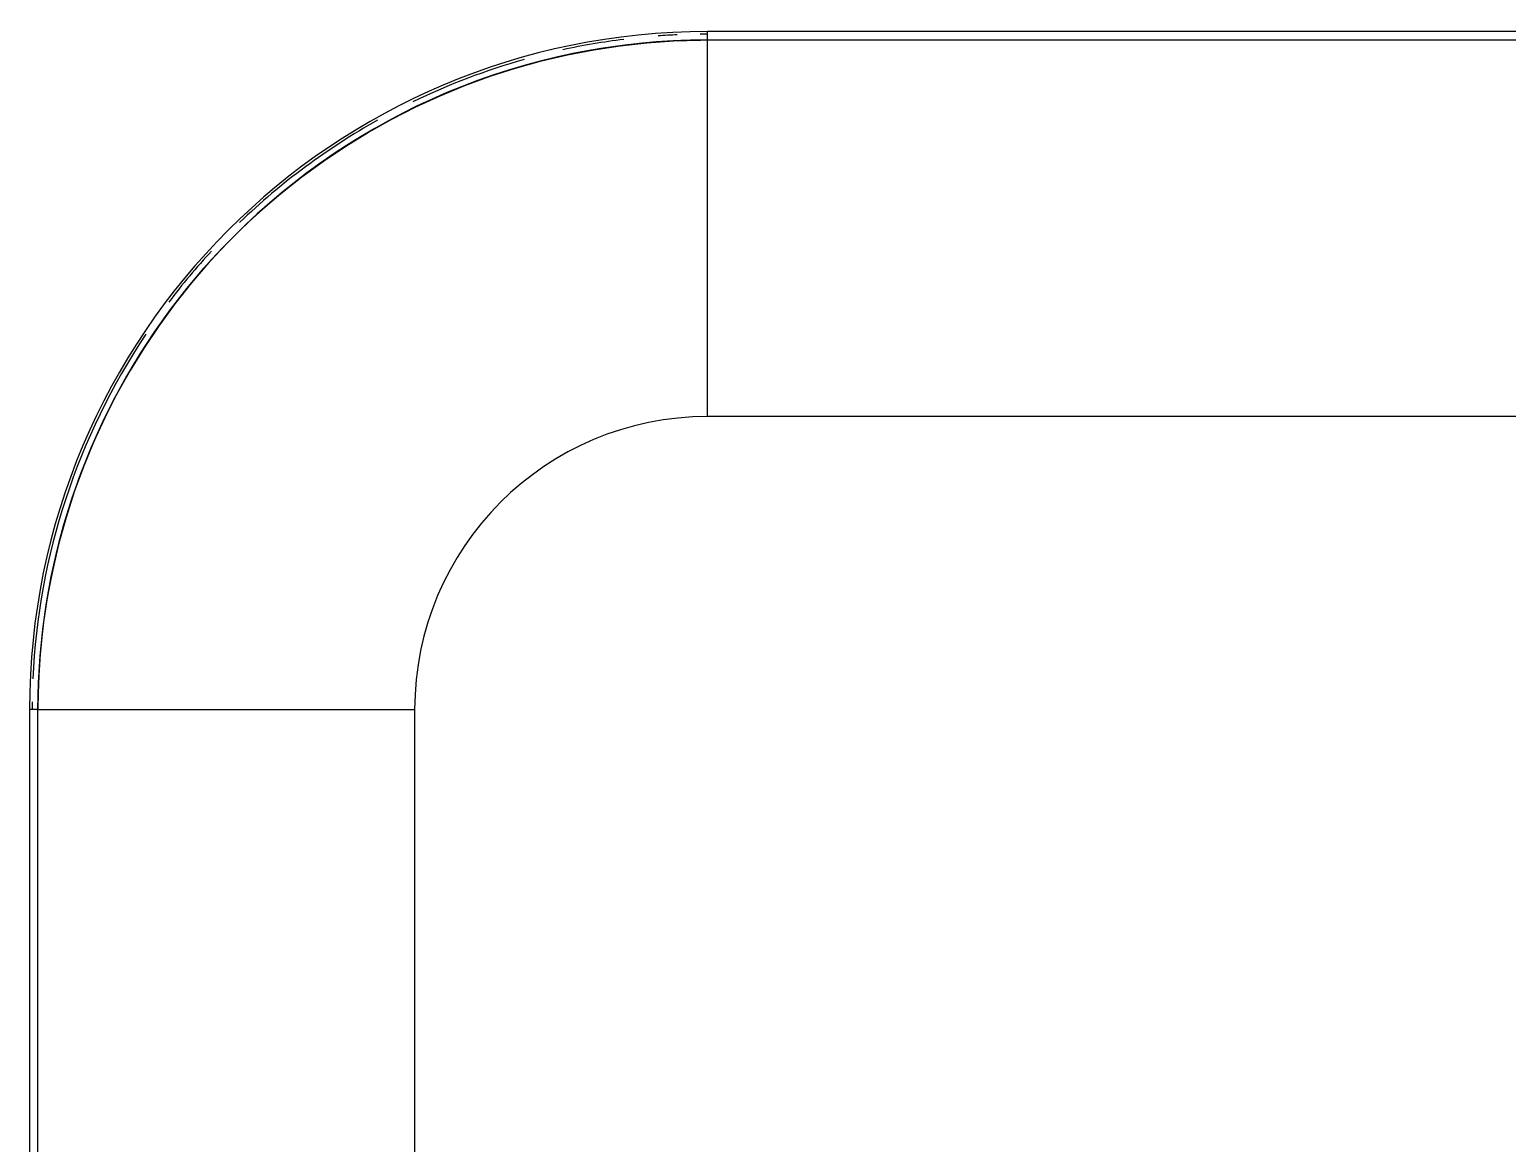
# Model space of a CAD drawing. Header units: millimetres. Extents: x -11245 to 8231, y -22520 to -3800.
# Drawn here: x -6880.6 to -6704.2, y -15380.4 to -15247.4 of the extents above; entities that cross this region are included whole.
import ezdxf

# ---------------------------------------------------------------- set-up
doc = ezdxf.new("R2010")
doc.units = ezdxf.units.MM
for name, color, linetype, lineweight in [('A-ANNO-DIMS', 211, 'Continuous', 9), ('A-ANNO-DIMS-75', 211, 'Continuous', 9), ('G-IMPT', 8, 'Continuous', 9)]:
    doc.layers.add(name, color=color, linetype=linetype, lineweight=lineweight)
doc.styles.add('@Arial Unicode MS', font='ARIALUNI.TTF', dxfattribs={"height": 150})
doc.dimstyles.new('CRT_-__Metros_-_Linha_de_chamada_3_5_mm', dxfattribs={"dimscale": 304.8, "dimtxt": 150.876728, "dimasz": 0.492126, "dimexe": 0.246063, "dimexo": 0.0625, "dimgap": 0.123031, "dimtad": 1, "dimlfac": 0.001, "dimrnd": 0.01, "dimzin": 0, "dimdsep": 46, "dimtxsty": '@Arial Unicode MS', "dimblk1": 'OBLIQUE', "dimblk2": 'OBLIQUE', "dimsah": 1, "dimcen": 0.09, "dimdle": 0.246063, "dimazin": 0, "dimtfac": 1, "dimtdec": 4, "dimtix": 1, "dimtmove": 0, "dimatfit": 3, "dimfxl": 1.476378, "dimfxlon": 1, "dimtvp": 1, "dimtolj": 1, "dimtzin": 0, "dimarcsym": 2})

# ---------------------------------------------------------------- blocks, each defined once
blk = doc.blocks.new('DIMBLOCK81-PONTOS ELÉTRICOS TÉRREO')
at = {"layer": 'A-ANNO-DIMS-75', "lineweight": 18}
for p, q in [((-6312.04, -13529.65), (-6387.04, -13454.65)), ((-6312.04, -13529.65), (-6237.04, -13604.65)), ((-6312.04, -16579.65), (-6387.04, -16504.65)), ((-6312.04, -16579.65), (-6237.04, -16654.65))]:
    blk.add_line(p, q, dxfattribs=at)
at = {"layer": 'A-ANNO-DIMS-75'}
for p, q in [((-6762.04, -13529.65), (-6237.04, -13529.65)), ((-6312.04, -13529.65), (-6762.04, -13529.65)), ((-6312.04, -16654.65), (-6312.04, -13529.65)), ((-6762.04, -16579.65), (-6237.04, -16579.65)), ((-6312.04, -16579.65), (-6762.04, -16579.65))]:
    blk.add_line(p, q, dxfattribs=at)
at = {"layer": 'A-ANNO-DIMS-75', "color": 0, "insert": (-6544.25, -15257.57), "char_height": 150, "width": 487.0121, "attachment_point": 1, "rotation": 90, "line_spacing_factor": 1.117605, "style": '@Arial Unicode MS'}
blk.add_mtext('3,05', dxfattribs=at)
blk = doc.blocks.new('_Oblique')
at = {"color": 0, "linetype": 'ByBlock', "lineweight": -2}
blk.add_line((-0.5, -0.5), (0.5, 0.5), dxfattribs=at)

msp = doc.modelspace()

# ---------------------------------------------------------------- linework, layer by layer
at = {"layer": 'G-IMPT'}
for p, q in [((-6799.62, -15248.651), (-6799.62, -15247.651)), ((-6619.62, -15247.651), (-6799.62, -15247.651)), ((-6799.62, -15248.651), (-6619.62, -15248.651)), ((-6799.62, -15248.651), (-6619.62, -15248.651)), ((-6799.62, -15293.651), (-6799.62, -15248.651)), ((-6619.62, -15293.651), (-6799.62, -15293.651)), ((-6879.62, -15328.651), (-6880.62, -15328.651)), ((-6880.62, -15328.651), (-6880.62, -15568.651)), ((-6879.62, -15568.651), (-6879.62, -15328.651)), ((-6879.62, -15568.651), (-6879.62, -15328.651)), ((-6879.62, -15328.651), (-6834.62, -15328.651)), ((-6834.62, -15328.651), (-6834.62, -15568.651))]:
    msp.add_line(p, q, dxfattribs=at)
at = {"layer": 'G-IMPT', "flags": 128}
for points in [[(-6879.62, -15328.651), (-6879.556, -15325.452), (-6879.364, -15322.258), (-6879.045, -15319.074), (-6878.598, -15315.905), (-6878.025, -15312.757), (-6877.327, -15309.635), (-6876.504, -15306.542), (-6875.559, -15303.485), (-6874.492, -15300.469), (-6873.305, -15297.497), (-6872, -15294.576), (-6870.58, -15291.708), (-6869.046, -15288.9), (-6867.4, -15286.156), (-6865.647, -15283.479), (-6863.788, -15280.875), (-6861.826, -15278.347), (-6859.765, -15275.9), (-6857.607, -15273.537), (-6855.357, -15271.262), (-6853.017, -15269.079), (-6850.592, -15266.992), (-6848.086, -15265.003), (-6845.502, -15263.115), (-6842.844, -15261.333), (-6840.118, -15259.658), (-6837.326, -15258.094), (-6834.475, -15256.643), (-6831.567, -15255.307), (-6828.609, -15254.088), (-6825.604, -15252.988), (-6822.557, -15252.01), (-6819.474, -15251.154), (-6816.359, -15250.422), (-6813.217, -15249.815), (-6810.054, -15249.334), (-6806.874, -15248.98), (-6803.682, -15248.754), (-6800.484, -15248.655), (-6799.62, -15248.651)], [(-6799.62, -15248.651), (-6802.819, -15248.715), (-6806.013, -15248.907), (-6809.197, -15249.226), (-6812.366, -15249.673), (-6815.514, -15250.245), (-6818.636, -15250.944), (-6821.729, -15251.766), (-6824.785, -15252.712), (-6827.802, -15253.779), (-6830.774, -15254.966), (-6833.695, -15256.271), (-6836.562, -15257.691), (-6839.37, -15259.225), (-6842.115, -15260.87), (-6844.791, -15262.624), (-6847.396, -15264.483), (-6849.924, -15266.445), (-6852.371, -15268.506), (-6854.734, -15270.664), (-6857.009, -15272.914), (-6859.192, -15275.254), (-6861.279, -15277.679), (-6863.268, -15280.185), (-6865.155, -15282.769), (-6866.938, -15285.427), (-6868.612, -15288.153), (-6870.177, -15290.945), (-6871.628, -15293.796), (-6872.964, -15296.704), (-6874.183, -15299.662), (-6875.283, -15302.667), (-6876.261, -15305.714), (-6877.117, -15308.797), (-6877.849, -15311.912), (-6878.456, -15315.053), (-6878.937, -15318.217), (-6879.291, -15321.397), (-6879.517, -15324.589), (-6879.615, -15327.787), (-6879.62, -15328.651)]]:
    msp.add_lwpolyline(points, dxfattribs=at)
at = {"layer": 'G-IMPT'}
for radius, start, end in [(81, 90, 180), (80, 90, 180), (80, 90, 180), (80.7, 97.12808, 102.36771), (80.7, 92.58085, 94.19943), (80.7, 90, 90.64179), (80.7, 105.75, 115.8595), (80.7, 119.25, 133.84497), (80.7, 137.25, 142.89867), (80.7, 146.25, 177.41915), (35, 90, 180), (80.7, 179.35821, 180)]:
    msp.add_arc((-6799.62, -15328.651), radius, start, end, dxfattribs=at)

# ---------------------------------------------------------------- dimensions: what is measured, and where the dimension line sits
at = {"layer": 'A-ANNO-DIMS'}
dim = msp.add_linear_dim(base=(-6312.043, -13529.651), p1=(-6762.043, -16579.651), p2=(-6762.043, -13529.651), angle=90, dimstyle='CRT_-__Metros_-_Linha_de_chamada_3_5_mm', override={"dimpost": '<>', "dimfxl": 3050}, dxfattribs=at)
dim.commit()
dim.dimension.update_dxf_attribs({"geometry": 'DIMBLOCK81-PONTOS ELÉTRICOS TÉRREO', "text_midpoint": (-6426.18, -15054.651)})

doc.saveas('drawing.dxf')
